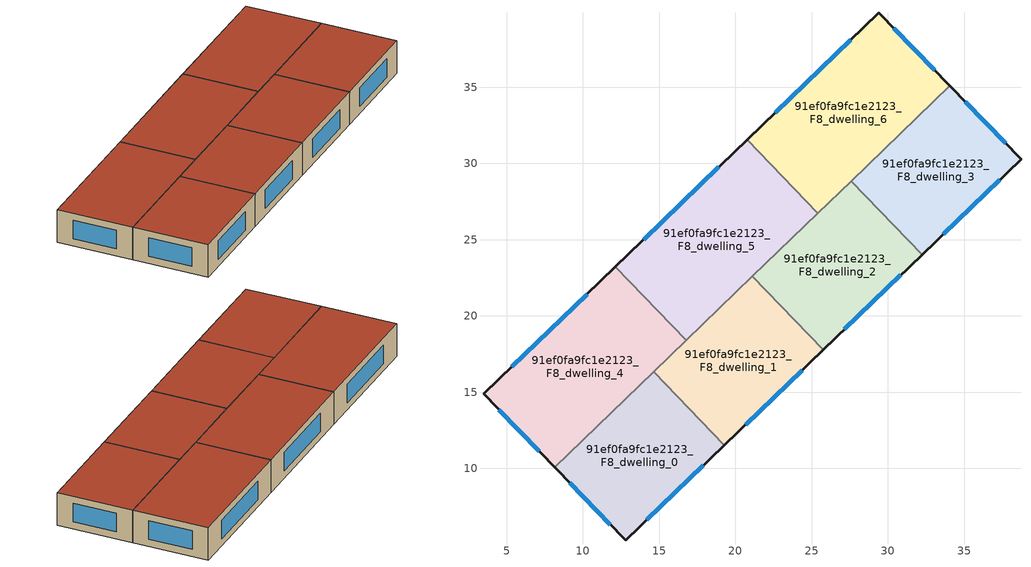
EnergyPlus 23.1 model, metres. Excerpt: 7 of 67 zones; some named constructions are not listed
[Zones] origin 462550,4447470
91ef0fa9fc1e2123_F8_dwelling_0
 floor to 91ef0fa9fc1e2123_F7_dwelling_0 (EU_floor_Construction): 14.64,16.35 19.28,11.53 12.81,5.29 8.15,10.09 z24
 wall outside (EU_wall_Construction): 8.15,10.09 12.81,5.29 19.28,11.53 z24:27
 wall to 91ef0fa9fc1e2123_F8_dwelling_1 (EU_wall_Construction): 19.28,11.53 14.64,16.35 z24:27
 wall to 91ef0fa9fc1e2123_F8_dwelling_4 (EU_wall_Construction): 14.64,16.35 8.15,10.09 z24:27
 window (EU_Window_Construction): 14.2,6.63 17.9,10.2 / 9.15,9.06 11.81,6.32 z24.64:26.36
 roof outside (EU_roof_Construction): 19.28,11.53 14.64,16.35 8.15,10.09 12.81,5.29 z27
91ef0fa9fc1e2123_F8_dwelling_1
 floor to 91ef0fa9fc1e2123_F7_dwelling_1 (EU_floor_Construction): 21.12,22.6 25.77,17.78 19.28,11.53 14.64,16.35 z24
 wall outside (EU_wall_Construction): 19.28,11.53 25.77,17.78 z24:27
 wall to 91ef0fa9fc1e2123_F8_dwelling_2 (EU_wall_Construction): 25.77,17.78 21.12,22.6 z24:27
 wall to 91ef0fa9fc1e2123_F8_dwelling_5 (EU_wall_Construction): 21.12,22.6 16.78,18.41 z24:27
 wall to 91ef0fa9fc1e2123_F8_dwelling_4 (EU_wall_Construction): 16.78,18.41 14.64,16.35 z24:27
 window (EU_Window_Construction): 20.67,12.87 24.38,16.44 z24.64:26.36
 roof outside (EU_roof_Construction): 25.77,17.78 21.12,22.6 14.64,16.35 19.28,11.53 z27
91ef0fa9fc1e2123_F8_dwelling_2
 floor to 91ef0fa9fc1e2123_F7_dwelling_2 (EU_floor_Construction): 27.6,28.85 32.24,24.03 25.77,17.78 21.12,22.6 z24
 wall outside (EU_wall_Construction): 25.77,17.78 32.24,24.03 z24:27
 wall to 91ef0fa9fc1e2123_F8_dwelling_3 (EU_wall_Construction): 32.24,24.03 27.6,28.85 z24:27
 wall to 91ef0fa9fc1e2123_F8_dwelling_6 (EU_wall_Construction): 27.6,28.85 25.42,26.74 z24:27
 wall to 91ef0fa9fc1e2123_F8_dwelling_5 (EU_wall_Construction): 25.42,26.74 21.12,22.6 z24:27
 window (EU_Window_Construction): 27.15,19.12 30.86,22.69 z24.64:26.36
 roof outside (EU_roof_Construction): 32.24,24.03 27.6,28.85 21.12,22.6 25.77,17.78 z27
91ef0fa9fc1e2123_F8_dwelling_3
 floor to 91ef0fa9fc1e2123_F7_dwelling_3 (EU_floor_Construction): 34.07,35.08 38.73,30.28 32.24,24.03 27.6,28.85 z24
 wall outside (EU_wall_Construction): 32.24,24.03 38.73,30.28 34.07,35.08 z24:27
 wall to 91ef0fa9fc1e2123_F8_dwelling_6 (EU_wall_Construction): 34.07,35.08 27.6,28.85 z24:27
 window (EU_Window_Construction): 37.73,31.31 35.07,34.06 / 33.63,25.37 37.34,28.94 z24.64:26.36
 roof outside (EU_roof_Construction): 38.73,30.28 34.07,35.08 27.6,28.85 32.24,24.03 z27
91ef0fa9fc1e2123_F8_dwelling_4
 floor to 91ef0fa9fc1e2123_F7_dwelling_4 (EU_floor_Construction): 12.13,23.23 16.78,18.41 8.15,10.09 3.48,14.88 z24
 wall outside (EU_wall_Construction): 12.13,23.23 3.48,14.88 8.15,10.09 z24:27
 wall to 91ef0fa9fc1e2123_F8_dwelling_5 (EU_wall_Construction): 16.78,18.41 12.13,23.23 z24:27
 window (EU_Window_Construction): 4.48,13.86 7.15,11.11 / 10.28,21.44 5.34,16.67 z24.64:26.36
 roof outside (EU_roof_Construction): 16.78,18.41 12.13,23.23 3.48,14.88 8.15,10.09 z27
91ef0fa9fc1e2123_F8_dwelling_5
 floor to 91ef0fa9fc1e2123_F7_dwelling_5 (EU_floor_Construction): 20.77,31.56 25.42,26.74 16.78,18.41 12.13,23.23 z24
 wall outside (EU_wall_Construction): 20.77,31.56 12.13,23.23 z24:27
 wall to 91ef0fa9fc1e2123_F8_dwelling_6 (EU_wall_Construction): 25.42,26.74 20.77,31.56 z24:27
 window (EU_Window_Construction): 18.92,29.77 13.98,25.01 z24.64:26.36
 roof outside (EU_roof_Construction): 25.42,26.74 20.77,31.56 12.13,23.23 16.78,18.41 z27
91ef0fa9fc1e2123_F8_dwelling_6
 floor to 91ef0fa9fc1e2123_F7_dwelling_6 (EU_floor_Construction): 29.4,39.88 34.07,35.08 25.42,26.74 20.77,31.56 z24
 wall outside (EU_wall_Construction): 34.07,35.08 29.4,39.88 20.77,31.56 z24:27
 window (EU_Window_Construction): 33.07,36.11 30.4,38.86 / 27.56,38.1 22.62,33.34 z24.64:26.36
 roof outside (EU_roof_Construction): 34.07,35.08 29.4,39.88 20.77,31.56 25.42,26.74 z27
[HVACTEMPLATE:THERMOSTAT] Constant Heating Setpoint=20; Constant Cooling Setpoint=50
EU_HeatOnly_91ef0fa9fc1e2123_F8_dwelling_2; EU_HeatOnly_91ef0fa9fc1e2123_F8_dwelling_3; EU_HeatOnly_91ef0fa9fc1e2123_F8_dwelling_4; EU_HeatOnly_91ef0fa9fc1e2123_F8_dwelling_5; EU_HeatOnly_91ef0fa9fc1e2123_F8_dwelling_6
[SCHEDULE:FILE] Column Number=1; Rows to Skip at Top=0; Number of Hours of Data=8760; Column Separator=Comma; Interpolate to Timestep=No; Minutes per Item=60; Adjust Schedule for Daylight Savings=Yes
Name | File
EU_Step8_GainSchedule_91ef0fa9fc1e2123_F7_dwelling_0_f000 | ../../schedules/91ef0fa9fc1e2123/91ef0fa9fc1e2123_F7_dwelling_0_f000_gain.csv
EU_Step8_GainSchedule_91ef0fa9fc1e2123_F7_dwelling_1_f000 | ../../schedules/91ef0fa9fc1e2123/91ef0fa9fc1e2123_F7_dwelling_1_f000_gain.csv
EU_Step8_GainSchedule_91ef0fa9fc1e2123_F7_dwelling_2_f000 | ../../schedules/91ef0fa9fc1e2123/91ef0fa9fc1e2123_F7_dwelling_2_f000_gain.csv
EU_Step8_GainSchedule_91ef0fa9fc1e2123_F7_dwelling_3_f000 | ../../schedules/91ef0fa9fc1e2123/91ef0fa9fc1e2123_F7_dwelling_3_f000_gain.csv
EU_Step8_GainSchedule_91ef0fa9fc1e2123_F7_dwelling_4_f000 | ../../schedules/91ef0fa9fc1e2123/91ef0fa9fc1e2123_F7_dwelling_4_f000_gain.csv
EU_Step8_GainSchedule_91ef0fa9fc1e2123_F7_dwelling_5_f000 | ../../schedules/91ef0fa9fc1e2123/91ef0fa9fc1e2123_F7_dwelling_5_f000_gain.csv
EU_Step8_GainSchedule_91ef0fa9fc1e2123_F7_dwelling_6_f000 | ../../schedules/91ef0fa9fc1e2123/91ef0fa9fc1e2123_F7_dwelling_6_f000_gain.csv
EU_Step8_GainSchedule_91ef0fa9fc1e2123_F8_dwelling_0_f000 | ../../schedules/91ef0fa9fc1e2123/91ef0fa9fc1e2123_F8_dwelling_0_f000_gain.csv
EU_Step8_GainSchedule_91ef0fa9fc1e2123_F8_dwelling_1_f000 | ../../schedules/91ef0fa9fc1e2123/91ef0fa9fc1e2123_F8_dwelling_1_f000_gain.csv
EU_Step8_GainSchedule_91ef0fa9fc1e2123_F8_dwelling_2_f000 | ../../schedules/91ef0fa9fc1e2123/91ef0fa9fc1e2123_F8_dwelling_2_f000_gain.csv
EU_Step8_GainSchedule_91ef0fa9fc1e2123_F8_dwelling_3_f000 | ../../schedules/91ef0fa9fc1e2123/91ef0fa9fc1e2123_F8_dwelling_3_f000_gain.csv
EU_Step8_GainSchedule_91ef0fa9fc1e2123_F8_dwelling_4_f000 | ../../schedules/91ef0fa9fc1e2123/91ef0fa9fc1e2123_F8_dwelling_4_f000_gain.csv
EU_Step8_GainSchedule_91ef0fa9fc1e2123_F8_dwelling_5_f000 | ../../schedules/91ef0fa9fc1e2123/91ef0fa9fc1e2123_F8_dwelling_5_f000_gain.csv
EU_Step8_GainSchedule_91ef0fa9fc1e2123_F8_dwelling_6_f000 | ../../schedules/91ef0fa9fc1e2123/91ef0fa9fc1e2123_F8_dwelling_6_f000_gain.csv
